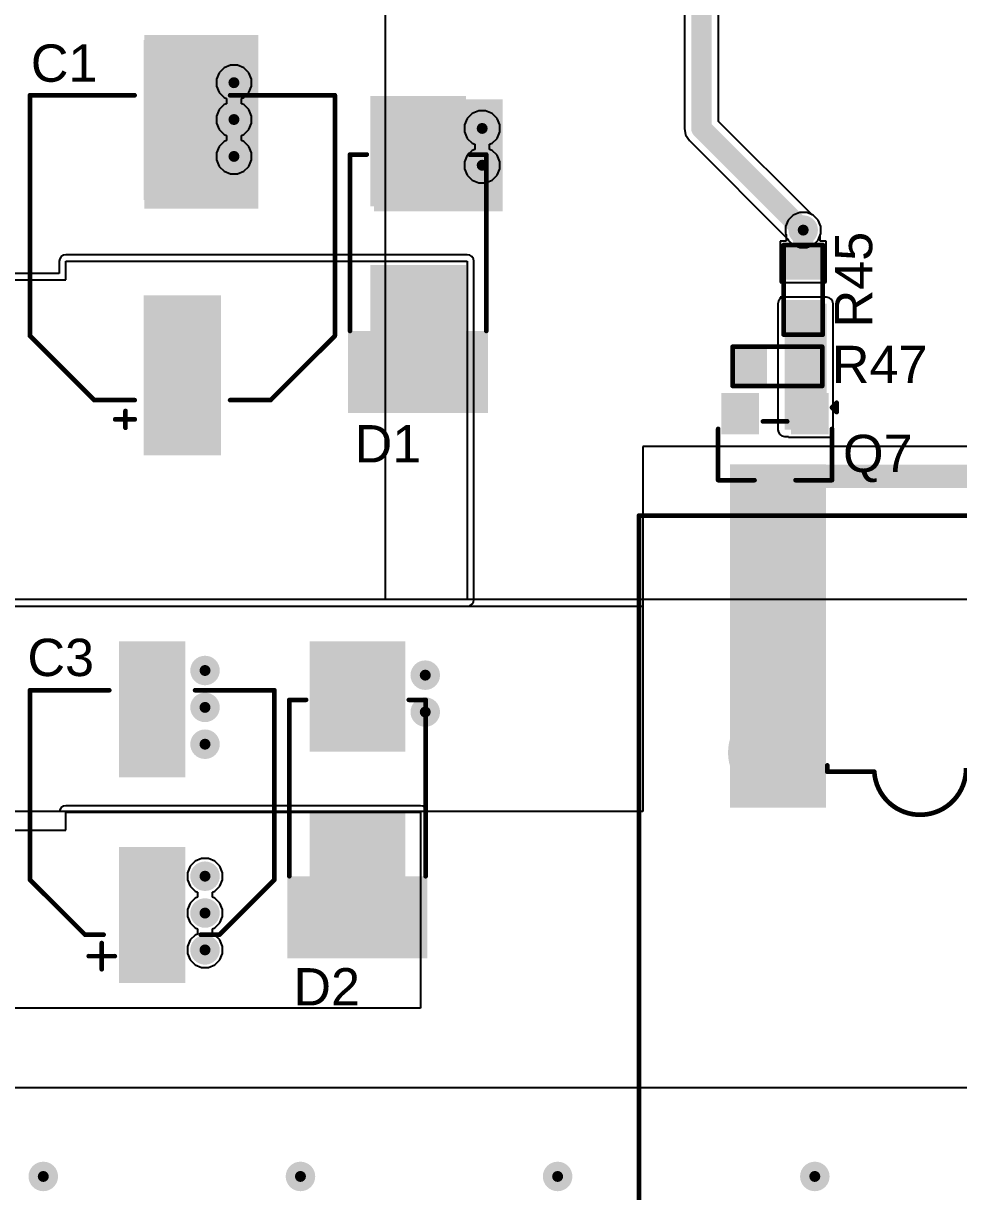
# Model space of a CAD drawing. Header units: millimetres. Extents: x -3 to 175, y -4 to 177.
# Drawn here: x 63.33 to 88.79, y 33.11 to 64.91 of the extents above; entities that cross this region are included whole.
import ezdxf

# ---------------------------------------------------------------- set-up
doc = ezdxf.new("R2010")
doc.units = ezdxf.units.MM
for name, color, linetype in [('BottomLayer', 5, 'Continuous'), ('BottomSolder', 6, 'Continuous'), ('MultiLayer', 9, 'Continuous'), ('PadHoleLayer', 156, 'Continuous'), ('TopLayer', 1, 'Continuous'), ('TopOverlay', 2, 'Continuous'), ('TopPaste', 8, 'Continuous'), ('TopSolder', 216, 'Continuous'), ('ViaHoleLayer', 16, 'Continuous')]:
    doc.layers.add(name, color=color, linetype=linetype)
doc.styles.add('Arial', font='', dxfattribs={"height": 0.2})
doc.styles.get('Arial').set_extended_font_data('Arial')

# ---------------------------------------------------------------- blocks, each defined once
blk = doc.blocks.new('SLA_05VDC_SL_A_2')
at = {"layer": 'BottomLayer'}
h = blk.add_hatch(color=5, dxfattribs=at)
edge = h.paths.add_edge_path()
edge.add_arc((5.1, -7.6), 1.25, 0, 360)
at = {"layer": 'BottomSolder'}
h = blk.add_hatch(color=6, dxfattribs=at)
edge = h.paths.add_edge_path()
edge.add_arc((5.1, -7.6), 1.301, 0, 360)
at = {"layer": 'MultiLayer'}
h = blk.add_hatch(color=9, dxfattribs=at)
edge = h.paths.add_edge_path()
edge.add_arc((5.1, -7.6), 1.25, 0, 360)
at = {"layer": 'PadHoleLayer'}
h = blk.add_hatch(color=156, dxfattribs=at)
edge = h.paths.add_edge_path()
edge.add_arc((5.1, -7.6), 0.6, 0, 360)
at = {"layer": 'TopLayer'}
h = blk.add_hatch(color=1, dxfattribs=at)
edge = h.paths.add_edge_path()
edge.add_arc((5.1, -7.6), 1.25, 0, 360)
at = {"layer": 'TopSolder'}
h = blk.add_hatch(color=216, dxfattribs=at)
edge = h.paths.add_edge_path()
edge.add_arc((5.1, -7.6), 1.301, 0, 360)
at = {"layer": 'TopOverlay', "const_width": 0.127}
for points in [[(8.827, 5.123), (8.827, -14.051)], [(3.7, -7.081), (2.421, -7.081)], [(3.7, -7.081), (3.7, -7.251)], [(8.827, -14.051), (-11.285, -14.051)]]:
    blk.add_lwpolyline(points, dxfattribs=at)
blk.add_lwpolyline([(-0.078, -7.18, -0.978734), (2.421, -7.081)], format="xyb", dxfattribs=at)
at = {"layer": 'TopOverlay', "const_width": 0.0635}
for points in [[(2.389, -7.081, 1), (2.453, -7.081, 1)], [(2.389, -7.081, 1), (2.453, -7.081, 1)], [(3.668, -7.081, 1), (3.732, -7.081, 1)], [(3.668, -7.081, 1), (3.732, -7.081, 1)], [(3.668, -7.251, 1), (3.732, -7.251, 1)], [(8.795, -14.051, 1), (8.859, -14.051, 1)], [(8.795, -14.051, 1), (8.859, -14.051, 1)]]:
    blk.add_lwpolyline(points, format="xyb", close=True, dxfattribs=at)
blk = doc.blocks.new('R___0603_8')
at = {"layer": 'TopLayer'}
for points in [[(-0.381, 0.4445), (-0.381, -0.4445), (-1.143, -0.4445), (-1.143, 0.4445)], [(1.143, 0.4445), (1.143, -0.4445), (0.381, -0.4445), (0.381, 0.4445)]]:
    blk.add_hatch(color=1, dxfattribs=at).paths.add_polyline_path(points)
at = {"layer": 'TopPaste'}
for points in [[(-0.381, 0.4445), (-0.381, -0.4445), (-1.143, -0.4445), (-1.143, 0.4445)], [(1.143, 0.4445), (1.143, -0.4445), (0.381, -0.4445), (0.381, 0.4445)]]:
    blk.add_hatch(color=8, dxfattribs=at).paths.add_polyline_path(points)
at = {"layer": 'TopSolder'}
for points in [[(-0.2794, 0.5461), (-0.2794, -0.5461), (-1.2446, -0.5461), (-1.2446, 0.5461)], [(1.2446, 0.5461), (1.2446, -0.5461), (0.2794, -0.5461), (0.2794, 0.5461)]]:
    blk.add_hatch(color=216, dxfattribs=at).paths.add_polyline_path(points)
at = {"layer": 'TopOverlay', "const_width": 0.127}
for points in [[(-1.2192, -0.5334), (-1.2192, 0.5334)], [(1.2192, 0.5334), (-1.2192, 0.5334)], [(1.2192, -0.5334), (1.2192, 0.5334)], [(1.2192, -0.5334), (-1.2192, -0.5334)]]:
    blk.add_lwpolyline(points, dxfattribs=at)
at = {"layer": 'TopOverlay', "const_width": 0.0635}
for points in [[(-1.25095, 0.5334, 1), (-1.18745, 0.5334, 1)], [(-1.25095, 0.5334, 1), (-1.18745, 0.5334, 1)], [(1.18745, 0.5334, 1), (1.25095, 0.5334, 1)], [(1.18745, 0.5334, 1), (1.25095, 0.5334, 1)], [(-1.25095, -0.5334, 1), (-1.18745, -0.5334, 1)], [(-1.25095, -0.5334, 1), (-1.18745, -0.5334, 1)], [(1.18745, -0.5334, 1), (1.25095, -0.5334, 1)], [(1.18745, -0.5334, 1), (1.25095, -0.5334, 1)]]:
    blk.add_lwpolyline(points, format="xyb", close=True, dxfattribs=at)
blk = doc.blocks.new('R___0603_18')
at = {"layer": 'TopLayer'}
for points in [[(-0.381, 0.4445), (-0.381, -0.4445), (-1.143, -0.4445), (-1.143, 0.4445)], [(1.143, 0.4445), (1.143, -0.4445), (0.381, -0.4445), (0.381, 0.4445)]]:
    blk.add_hatch(color=1, dxfattribs=at).paths.add_polyline_path(points)
at = {"layer": 'TopPaste'}
for points in [[(-0.381, 0.4445), (-0.381, -0.4445), (-1.143, -0.4445), (-1.143, 0.4445)], [(1.143, 0.4445), (1.143, -0.4445), (0.381, -0.4445), (0.381, 0.4445)]]:
    blk.add_hatch(color=8, dxfattribs=at).paths.add_polyline_path(points)
at = {"layer": 'TopSolder'}
for points in [[(-0.2794, 0.5461), (-0.2794, -0.5461), (-1.2446, -0.5461), (-1.2446, 0.5461)], [(1.2446, 0.5461), (1.2446, -0.5461), (0.2794, -0.5461), (0.2794, 0.5461)]]:
    blk.add_hatch(color=216, dxfattribs=at).paths.add_polyline_path(points)
at = {"layer": 'TopOverlay', "const_width": 0.127}
for points in [[(-1.2192, 0.5334), (1.2192, 0.5334)], [(-1.2192, -0.5334), (-1.2192, 0.5334)], [(1.2192, -0.5334), (1.2192, 0.5334)], [(-1.2192, -0.5334), (1.2192, -0.5334)]]:
    blk.add_lwpolyline(points, dxfattribs=at)
at = {"layer": 'TopOverlay', "const_width": 0.0635}
for points in [[(-1.25095, 0.5334, 1), (-1.18745, 0.5334, 1)], [(-1.25095, 0.5334, 1), (-1.18745, 0.5334, 1)], [(1.18745, 0.5334, 1), (1.25095, 0.5334, 1)], [(1.18745, 0.5334, 1), (1.25095, 0.5334, 1)], [(-1.25095, -0.5334, 1), (-1.18745, -0.5334, 1)], [(-1.25095, -0.5334, 1), (-1.18745, -0.5334, 1)], [(1.18745, -0.5334, 1), (1.25095, -0.5334, 1)], [(1.18745, -0.5334, 1), (1.25095, -0.5334, 1)]]:
    blk.add_lwpolyline(points, format="xyb", close=True, dxfattribs=at)
blk = doc.blocks.new('SMB__47')
at = {"layer": 'TopLayer'}
for points in [[(-3.7, -1.2), (-3.7, 1.2), (-0.9, 1.2), (-0.9, -1.2)], [(0.9, -1.2), (0.9, 1.2), (3.7, 1.2), (3.7, -1.2)]]:
    blk.add_hatch(color=1, dxfattribs=at).paths.add_polyline_path(points)
at = {"layer": 'TopOverlay'}
for points in [[(2.591, 1.243), (4.826, 1.243), (4.826, 1.904), (2.591, 1.904)], [(3.734, -1.652), (4.826, -1.652), (4.826, 1.345), (3.734, 1.345)], [(2.591, -1.906), (4.826, -1.906), (4.826, -1.246), (2.591, -1.246)]]:
    blk.add_hatch(color=2, dxfattribs=at).paths.add_polyline_path(points)
at = {"layer": 'TopPaste'}
for points in [[(-3.7, -1.2), (-3.7, 1.2), (-0.9, 1.2), (-0.9, -1.2)], [(0.9, -1.2), (0.9, 1.2), (3.7, 1.2), (3.7, -1.2)]]:
    blk.add_hatch(color=8, dxfattribs=at).paths.add_polyline_path(points)
at = {"layer": 'TopSolder'}
for points in [[(-3.802, -1.302), (-3.802, 1.302), (-0.798, 1.302), (-0.798, -1.302)], [(0.798, -1.302), (0.798, 1.302), (3.802, 1.302), (3.802, -1.302)]]:
    blk.add_hatch(color=216, dxfattribs=at).paths.add_polyline_path(points)
at = {"layer": 'TopOverlay', "const_width": 0.127}
for points in [[(-2.21, 1.397), (-2.21, 1.854)], [(2.591, 1.854), (-2.21, 1.854)], [(-2.21, -1.854), (-2.21, -1.397)], [(2.591, -1.854), (-2.21, -1.854)]]:
    blk.add_lwpolyline(points, dxfattribs=at)
at = {"layer": 'TopOverlay', "const_width": 0.0635}
for points in [[(-2.242, 1.854, 1), (-2.178, 1.854, 1)], [(-2.242, 1.854, 1), (-2.178, 1.854, 1)], [(2.559, 1.854, 1), (2.623, 1.854, 1)], [(-2.242, 1.397, 1), (-2.178, 1.397, 1)], [(-2.242, -1.397, 1), (-2.178, -1.397, 1)], [(-2.242, -1.854, 1), (-2.178, -1.854, 1)], [(-2.242, -1.854, 1), (-2.178, -1.854, 1)], [(2.559, -1.854, 1), (2.623, -1.854, 1)]]:
    blk.add_lwpolyline(points, format="xyb", close=True, dxfattribs=at)
blk = doc.blocks.new('SMB__48')
at = {"layer": 'TopLayer'}
for points in [[(-3.7, -1.2), (-3.7, 1.2), (-0.9, 1.2), (-0.9, -1.2)], [(0.9, -1.2), (0.9, 1.2), (3.7, 1.2), (3.7, -1.2)]]:
    blk.add_hatch(color=1, dxfattribs=at).paths.add_polyline_path(points)
at = {"layer": 'TopOverlay'}
for points in [[(2.591, 1.243), (4.826, 1.243), (4.826, 1.904), (2.591, 1.904)], [(3.734, -1.652), (4.826, -1.652), (4.826, 1.345), (3.734, 1.345)], [(2.591, -1.906), (4.826, -1.906), (4.826, -1.246), (2.591, -1.246)]]:
    blk.add_hatch(color=2, dxfattribs=at).paths.add_polyline_path(points)
at = {"layer": 'TopPaste'}
for points in [[(-3.7, -1.2), (-3.7, 1.2), (-0.9, 1.2), (-0.9, -1.2)], [(0.9, -1.2), (0.9, 1.2), (3.7, 1.2), (3.7, -1.2)]]:
    blk.add_hatch(color=8, dxfattribs=at).paths.add_polyline_path(points)
at = {"layer": 'TopSolder'}
for points in [[(-3.802, -1.302), (-3.802, 1.302), (-0.798, 1.302), (-0.798, -1.302)], [(0.798, -1.302), (0.798, 1.302), (3.802, 1.302), (3.802, -1.302)]]:
    blk.add_hatch(color=216, dxfattribs=at).paths.add_polyline_path(points)
at = {"layer": 'TopOverlay', "const_width": 0.127}
for points in [[(2.591, 1.854), (-2.21, 1.854)], [(-2.21, 1.397), (-2.21, 1.854)], [(-2.21, -1.854), (-2.21, -1.397)], [(2.591, -1.854), (-2.21, -1.854)]]:
    blk.add_lwpolyline(points, dxfattribs=at)
at = {"layer": 'TopOverlay', "const_width": 0.0635}
for points in [[(-2.242, 1.854, 1), (-2.178, 1.854, 1)], [(-2.242, 1.854, 1), (-2.178, 1.854, 1)], [(2.559, 1.854, 1), (2.623, 1.854, 1)], [(-2.242, 1.397, 1), (-2.178, 1.397, 1)], [(-2.242, -1.397, 1), (-2.178, -1.397, 1)], [(-2.242, -1.854, 1), (-2.178, -1.854, 1)], [(-2.242, -1.854, 1), (-2.178, -1.854, 1)], [(2.559, -1.854, 1), (2.623, -1.854, 1)]]:
    blk.add_lwpolyline(points, format="xyb", close=True, dxfattribs=at)
blk = doc.blocks.new('SOT_23_88')
at = {"layer": 'TopLayer'}
for points in [[(-0.41, 1.46), (0.41, 1.46), (0.41, 0.54), (-0.41, 0.54)], [(-1.36, -0.54), (-0.54, -0.54), (-0.54, -1.46), (-1.36, -1.46)], [(0.54, -0.54), (1.36, -0.54), (1.36, -1.46), (0.54, -1.46)]]:
    blk.add_hatch(color=1, dxfattribs=at).paths.add_polyline_path(points)
at = {"layer": 'TopPaste'}
for points in [[(-0.41, 1.46), (0.41, 1.46), (0.41, 0.54), (-0.41, 0.54)], [(-1.36, -0.54), (-0.54, -0.54), (-0.54, -1.46), (-1.36, -1.46)], [(0.54, -0.54), (1.36, -0.54), (1.36, -1.46), (0.54, -1.46)]]:
    blk.add_hatch(color=8, dxfattribs=at).paths.add_polyline_path(points)
at = {"layer": 'TopSolder'}
for points in [[(-0.512, 1.562), (0.512, 1.562), (0.512, 0.438), (-0.512, 0.438)], [(-1.462, -0.438), (-0.438, -0.438), (-0.438, -1.562), (-1.462, -1.562)], [(0.438, -0.438), (1.462, -0.438), (1.462, -1.562), (0.438, -1.562)]]:
    blk.add_hatch(color=216, dxfattribs=at).paths.add_polyline_path(points)
at = {"layer": 'TopOverlay', "const_width": 0.127}
for points in [[(-0.559, 0.813), (-1.549, 0.813)], [(-1.549, 0.813), (-1.549, -0.584)], [(1.549, 0.813), (0.559, 0.813)], [(1.549, 0.813), (1.549, -0.584)], [(0.33, -0.787), (-0.33, -0.787)], [(-1.676, -1.041), (-1.676, -1.295)], [(-1.549, -1.168), (-1.676, -1.041)], [(-1.549, -1.168), (-1.676, -1.295)]]:
    blk.add_lwpolyline(points, dxfattribs=at)
at = {"layer": 'TopOverlay', "const_width": 0.0635}
for points in [[(-1.581, 0.813, 1), (-1.518, 0.813, 1)], [(-1.581, 0.813, 1), (-1.518, 0.813, 1)], [(-0.591, 0.813, 1), (-0.527, 0.813, 1)], [(0.527, 0.813, 1), (0.591, 0.813, 1)], [(1.518, 0.813, 1), (1.581, 0.813, 1)], [(1.518, 0.813, 1), (1.581, 0.813, 1)], [(-1.581, -0.584, 1), (-1.518, -0.584, 1)], [(1.518, -0.584, 1), (1.581, -0.584, 1)], [(-0.362, -0.787, 1), (-0.298, -0.787, 1)], [(0.298, -0.787, 1), (0.362, -0.787, 1)], [(-1.708, -1.041, 1), (-1.645, -1.041, 1)], [(-1.708, -1.041, 1), (-1.645, -1.041, 1)], [(-1.708, -1.295, 1), (-1.645, -1.295, 1)], [(-1.708, -1.295, 1), (-1.645, -1.295, 1)], [(-1.581, -1.168, 1), (-1.518, -1.168, 1)], [(-1.581, -1.168, 1), (-1.518, -1.168, 1)]]:
    blk.add_lwpolyline(points, format="xyb", close=True, dxfattribs=at)
blk = doc.blocks.new('RVT1H470M0607_170')
at = {"layer": 'TopLayer'}
for points in [[(-4.55, 0.8), (-1.05, 0.8), (-1.05, -0.8), (-4.55, -0.8)], [(1.05, 0.8), (4.55, 0.8), (4.55, -0.8), (1.05, -0.8)]]:
    blk.add_hatch(color=1, dxfattribs=at).paths.add_polyline_path(points)
at = {"layer": 'TopPaste'}
for points in [[(-4.55, 0.8), (-1.05, 0.8), (-1.05, -0.8), (-4.55, -0.8)], [(1.05, 0.8), (4.55, 0.8), (4.55, -0.8), (1.05, -0.8)]]:
    blk.add_hatch(color=8, dxfattribs=at).paths.add_polyline_path(points)
at = {"layer": 'TopSolder'}
for points in [[(-4.652, 0.902), (-0.948, 0.902), (-0.948, -0.902), (-4.652, -0.902)], [(0.948, 0.902), (4.652, 0.902), (4.652, -0.902), (0.948, -0.902)]]:
    blk.add_hatch(color=216, dxfattribs=at).paths.add_polyline_path(points)
at = {"layer": 'TopOverlay', "const_width": 0.127}
for points in [[(-1.835, 3.327), (-3.333, 1.829)], [(-1.835, 3.327), (3.321, 3.327)], [(3.321, 3.327), (3.321, 1.168)], [(-3.918, 1.727), (-3.918, 1.016)], [(-3.333, 1.829), (-3.333, 1.321)], [(-4.273, 1.372), (-3.562, 1.372)], [(-3.333, -1.321), (-3.333, -1.829)], [(3.321, -1.168), (3.321, -3.327)], [(-3.333, -1.829), (-1.835, -3.327)], [(-1.835, -3.327), (3.321, -3.327)]]:
    blk.add_lwpolyline(points, dxfattribs=at)
at = {"layer": 'TopOverlay', "const_width": 0.0635}
for points in [[(-1.867, 3.327, 1), (-1.803, 3.327, 1)], [(-1.867, 3.327, 1), (-1.803, 3.327, 1)], [(3.29, 3.327, 1), (3.353, 3.327, 1)], [(3.29, 3.327, 1), (3.353, 3.327, 1)], [(-3.949, 1.727, 1), (-3.886, 1.727, 1)], [(-3.365, 1.829, 1), (-3.302, 1.829, 1)], [(-3.365, 1.829, 1), (-3.302, 1.829, 1)], [(-4.305, 1.372, 1), (-4.241, 1.372, 1)], [(-3.594, 1.372, 1), (-3.53, 1.372, 1)], [(-3.365, 1.321, 1), (-3.302, 1.321, 1)], [(-3.949, 1.016, 1), (-3.886, 1.016, 1)], [(3.29, 1.168, 1), (3.353, 1.168, 1)], [(-3.365, -1.321, 1), (-3.302, -1.321, 1)], [(3.29, -1.168, 1), (3.353, -1.168, 1)], [(-3.365, -1.829, 1), (-3.302, -1.829, 1)], [(-3.365, -1.829, 1), (-3.302, -1.829, 1)], [(-1.867, -3.327, 1), (-1.803, -3.327, 1)], [(-1.867, -3.327, 1), (-1.803, -3.327, 1)], [(3.29, -3.327, 1), (3.353, -3.327, 1)], [(3.29, -3.327, 1), (3.353, -3.327, 1)]]:
    blk.add_lwpolyline(points, format="xyb", close=True, dxfattribs=at)
blk = doc.blocks.new('25SVPF100M__172')
at = {"layer": 'TopLayer'}
for points in [[(-5.55, 0.95), (-1.4, 0.95), (-1.4, -0.95), (-5.55, -0.95)], [(1.4, 0.95), (5.55, 0.95), (5.55, -0.95), (1.4, -0.95)]]:
    blk.add_hatch(color=1, dxfattribs=at).paths.add_polyline_path(points)
at = {"layer": 'TopPaste'}
for points in [[(-5.55, 0.95), (-1.4, 0.95), (-1.4, -0.95), (-5.55, -0.95)], [(1.4, 0.95), (5.55, 0.95), (5.55, -0.95), (1.4, -0.95)]]:
    blk.add_hatch(color=8, dxfattribs=at).paths.add_polyline_path(points)
at = {"layer": 'TopSolder'}
for points in [[(-5.652, 1.052), (-1.298, 1.052), (-1.298, -1.052), (-5.652, -1.052)], [(1.298, 1.052), (5.652, 1.052), (5.652, -1.052), (1.298, -1.052)]]:
    blk.add_hatch(color=216, dxfattribs=at).paths.add_polyline_path(points)
at = {"layer": 'TopOverlay', "const_width": 0.127}
for points in [[(-2.4, 4.15), (-4.15, 2.4)], [(-2.4, 4.15), (4.15, 4.15)], [(4.15, 4.15), (4.15, 1.3)], [(-4.15, 2.4), (-4.15, 1.3)], [(-4.902, 1.549), (-4.445, 1.549)], [(-4.674, 1.829), (-4.674, 1.295)], [(-4.15, -1.3), (-4.15, -2.4)], [(4.15, -1.3), (4.15, -4.15)], [(-4.15, -2.4), (-2.4, -4.15)], [(-2.4, -4.15), (4.15, -4.15)]]:
    blk.add_lwpolyline(points, dxfattribs=at)
at = {"layer": 'TopOverlay', "const_width": 0.0635}
for points in [[(-2.432, 4.15, 1), (-2.368, 4.15, 1)], [(-2.432, 4.15, 1), (-2.368, 4.15, 1)], [(4.118, 4.15, 1), (4.182, 4.15, 1)], [(4.118, 4.15, 1), (4.182, 4.15, 1)], [(-4.182, 2.4, 1), (-4.118, 2.4, 1)], [(-4.182, 2.4, 1), (-4.118, 2.4, 1)], [(-4.934, 1.549, 1), (-4.87, 1.549, 1)], [(-4.705, 1.829, 1), (-4.642, 1.829, 1)], [(-4.477, 1.549, 1), (-4.413, 1.549, 1)], [(-4.705, 1.295, 1), (-4.642, 1.295, 1)], [(-4.182, 1.3, 1), (-4.118, 1.3, 1)], [(4.118, 1.3, 1), (4.182, 1.3, 1)], [(-4.182, -1.3, 1), (-4.118, -1.3, 1)], [(4.118, -1.3, 1), (4.182, -1.3, 1)], [(-4.182, -2.4, 1), (-4.118, -2.4, 1)], [(-4.182, -2.4, 1), (-4.118, -2.4, 1)], [(-2.432, -4.15, 1), (-2.368, -4.15, 1)], [(-2.432, -4.15, 1), (-2.368, -4.15, 1)], [(4.118, -4.15, 1), (4.182, -4.15, 1)], [(4.118, -4.15, 1), (4.182, -4.15, 1)]]:
    blk.add_lwpolyline(points, format="xyb", close=True, dxfattribs=at)

msp = doc.modelspace()

# ---------------------------------------------------------------- hatches: boundary and pattern name
at = {"layer": 'BottomLayer'}
h = msp.add_hatch(color=5, dxfattribs=at)
edge = h.paths.add_edge_path()
edge.add_arc((69.063, 63.297), 0.3, 0, 360)
h = msp.add_hatch(color=5, dxfattribs=at)
edge = h.paths.add_edge_path()
edge.add_arc((69.063, 62.294), 0.3, 0, 360)
h = msp.add_hatch(color=5, dxfattribs=at)
edge = h.paths.add_edge_path()
edge.add_arc((75.819, 62.052), 0.3, 0, 360)
h = msp.add_hatch(color=5, dxfattribs=at)
edge = h.paths.add_edge_path()
edge.add_arc((69.063, 61.29), 0.3, 0, 360)
h = msp.add_hatch(color=5, dxfattribs=at)
edge = h.paths.add_edge_path()
edge.add_arc((75.819, 61.049), 0.3, 0, 360)
h = msp.add_hatch(color=5, dxfattribs=at)
edge = h.paths.add_edge_path()
edge.add_arc((84.557, 59.284), 0.3, 0, 360)
h = msp.add_hatch(color=5, dxfattribs=at)
edge = h.paths.add_edge_path()
edge.add_arc((68.275, 47.295), 0.3, 0, 360)
h = msp.add_hatch(color=5, dxfattribs=at)
edge = h.paths.add_edge_path()
edge.add_arc((74.27, 47.168), 0.3, 0, 360)
h = msp.add_hatch(color=5, dxfattribs=at)
edge = h.paths.add_edge_path()
edge.add_arc((68.275, 46.291), 0.3, 0, 360)
h = msp.add_hatch(color=5, dxfattribs=at)
edge = h.paths.add_edge_path()
edge.add_arc((74.27, 46.164), 0.3, 0, 360)
h = msp.add_hatch(color=5, dxfattribs=at)
edge = h.paths.add_edge_path()
edge.add_arc((68.275, 45.288), 0.3, 0, 360)
h = msp.add_hatch(color=5, dxfattribs=at)
edge = h.paths.add_edge_path()
edge.add_arc((68.275, 41.695), 0.3, 0, 360)
h = msp.add_hatch(color=5, dxfattribs=at)
edge = h.paths.add_edge_path()
edge.add_arc((68.275, 40.692), 0.3, 0, 360)
h = msp.add_hatch(color=5, dxfattribs=at)
edge = h.paths.add_edge_path()
edge.add_arc((68.275, 39.688), 0.3, 0, 360)
h = msp.add_hatch(color=5, dxfattribs=at)
edge = h.paths.add_edge_path()
edge.add_arc((63.873, 33.521), 0.3, 0, 360)
h = msp.add_hatch(color=5, dxfattribs=at)
edge = h.paths.add_edge_path()
edge.add_arc((70.873, 33.521), 0.3, 0, 360)
h = msp.add_hatch(color=5, dxfattribs=at)
edge = h.paths.add_edge_path()
edge.add_arc((77.873, 33.521), 0.3, 0, 360)
h = msp.add_hatch(color=5, dxfattribs=at)
edge = h.paths.add_edge_path()
edge.add_arc((84.873, 33.521), 0.3, 0, 360)
at = {"layer": 'BottomSolder'}
h = msp.add_hatch(color=6, dxfattribs=at)
edge = h.paths.add_edge_path()
edge.add_arc((69.063, 63.297), 0.402, 0, 360)
h = msp.add_hatch(color=6, dxfattribs=at)
edge = h.paths.add_edge_path()
edge.add_arc((69.063, 62.294), 0.402, 0, 360)
h = msp.add_hatch(color=6, dxfattribs=at)
edge = h.paths.add_edge_path()
edge.add_arc((75.819, 62.052), 0.402, 0, 360)
h = msp.add_hatch(color=6, dxfattribs=at)
edge = h.paths.add_edge_path()
edge.add_arc((69.063, 61.29), 0.402, 0, 360)
h = msp.add_hatch(color=6, dxfattribs=at)
edge = h.paths.add_edge_path()
edge.add_arc((75.819, 61.049), 0.402, 0, 360)
h = msp.add_hatch(color=6, dxfattribs=at)
edge = h.paths.add_edge_path()
edge.add_arc((84.557, 59.284), 0.402, 0, 360)
h = msp.add_hatch(color=6, dxfattribs=at)
edge = h.paths.add_edge_path()
edge.add_arc((68.275, 47.295), 0.402, 0, 360)
h = msp.add_hatch(color=6, dxfattribs=at)
edge = h.paths.add_edge_path()
edge.add_arc((74.27, 47.168), 0.402, 0, 360)
h = msp.add_hatch(color=6, dxfattribs=at)
edge = h.paths.add_edge_path()
edge.add_arc((68.275, 46.291), 0.402, 0, 360)
h = msp.add_hatch(color=6, dxfattribs=at)
edge = h.paths.add_edge_path()
edge.add_arc((74.27, 46.164), 0.402, 0, 360)
h = msp.add_hatch(color=6, dxfattribs=at)
edge = h.paths.add_edge_path()
edge.add_arc((68.275, 45.288), 0.402, 0, 360)
h = msp.add_hatch(color=6, dxfattribs=at)
edge = h.paths.add_edge_path()
edge.add_arc((68.275, 41.695), 0.402, 0, 360)
h = msp.add_hatch(color=6, dxfattribs=at)
edge = h.paths.add_edge_path()
edge.add_arc((68.275, 40.692), 0.402, 0, 360)
h = msp.add_hatch(color=6, dxfattribs=at)
edge = h.paths.add_edge_path()
edge.add_arc((68.275, 39.688), 0.402, 0, 360)
h = msp.add_hatch(color=6, dxfattribs=at)
edge = h.paths.add_edge_path()
edge.add_arc((63.873, 33.521), 0.402, 0, 360)
h = msp.add_hatch(color=6, dxfattribs=at)
edge = h.paths.add_edge_path()
edge.add_arc((70.873, 33.521), 0.402, 0, 360)
h = msp.add_hatch(color=6, dxfattribs=at)
edge = h.paths.add_edge_path()
edge.add_arc((77.873, 33.521), 0.402, 0, 360)
h = msp.add_hatch(color=6, dxfattribs=at)
edge = h.paths.add_edge_path()
edge.add_arc((84.873, 33.521), 0.402, 0, 360)
at = {"layer": 'TopLayer'}
for points in [[(66.624, 59.868), (69.723, 59.868), (69.723, 64.592), (66.624, 64.592)], [(72.873, 59.792), (76.378, 59.792), (76.378, 62.84), (72.873, 62.84)], [(84.049, 53.848), (85.192, 53.848), (85.192, 57.277), (84.049, 57.277)], [(82.565, 43.561), (85.182, 43.561), (85.182, 52.908), (82.565, 52.908)]]:
    msp.add_hatch(color=1, dxfattribs=at).paths.add_polyline_path(points)
h = msp.add_hatch(color=1, dxfattribs=at)
edge = h.paths.add_edge_path()
edge.add_arc((69.063, 63.297), 0.3, 0, 360)
h = msp.add_hatch(color=1, dxfattribs=at)
edge = h.paths.add_edge_path()
edge.add_arc((69.063, 62.294), 0.3, 0, 360)
h = msp.add_hatch(color=1, dxfattribs=at)
edge = h.paths.add_edge_path()
edge.add_arc((75.819, 62.052), 0.3, 0, 360)
h = msp.add_hatch(color=1, dxfattribs=at)
edge = h.paths.add_edge_path()
edge.add_arc((69.063, 61.29), 0.3, 0, 360)
h = msp.add_hatch(color=1, dxfattribs=at)
edge = h.paths.add_edge_path()
edge.add_arc((75.819, 61.049), 0.3, 0, 360)
h = msp.add_hatch(color=1, dxfattribs=at)
edge = h.paths.add_edge_path()
edge.add_arc((84.557, 59.284), 0.3, 0, 360)
h = msp.add_hatch(color=1, dxfattribs=at)
edge = h.paths.add_edge_path()
edge.add_arc((68.275, 47.295), 0.3, 0, 360)
h = msp.add_hatch(color=1, dxfattribs=at)
edge = h.paths.add_edge_path()
edge.add_arc((74.27, 47.168), 0.3, 0, 360)
h = msp.add_hatch(color=1, dxfattribs=at)
edge = h.paths.add_edge_path()
edge.add_arc((68.275, 46.291), 0.3, 0, 360)
h = msp.add_hatch(color=1, dxfattribs=at)
edge = h.paths.add_edge_path()
edge.add_arc((74.27, 46.164), 0.3, 0, 360)
h = msp.add_hatch(color=1, dxfattribs=at)
edge = h.paths.add_edge_path()
edge.add_arc((68.275, 45.288), 0.3, 0, 360)
h = msp.add_hatch(color=1, dxfattribs=at)
edge = h.paths.add_edge_path()
edge.add_arc((68.275, 41.695), 0.3, 0, 360)
h = msp.add_hatch(color=1, dxfattribs=at)
edge = h.paths.add_edge_path()
edge.add_arc((68.275, 40.692), 0.3, 0, 360)
h = msp.add_hatch(color=1, dxfattribs=at)
edge = h.paths.add_edge_path()
edge.add_arc((68.275, 39.688), 0.3, 0, 360)
h = msp.add_hatch(color=1, dxfattribs=at)
edge = h.paths.add_edge_path()
edge.add_arc((63.873, 33.521), 0.3, 0, 360)
h = msp.add_hatch(color=1, dxfattribs=at)
edge = h.paths.add_edge_path()
edge.add_arc((70.873, 33.521), 0.3, 0, 360)
h = msp.add_hatch(color=1, dxfattribs=at)
edge = h.paths.add_edge_path()
edge.add_arc((77.873, 33.521), 0.3, 0, 360)
h = msp.add_hatch(color=1, dxfattribs=at)
edge = h.paths.add_edge_path()
edge.add_arc((84.873, 33.521), 0.3, 0, 360)
at = {"layer": 'TopSolder'}
h = msp.add_hatch(color=216, dxfattribs=at)
edge = h.paths.add_edge_path()
edge.add_arc((69.063, 63.297), 0.402, 0, 360)
h = msp.add_hatch(color=216, dxfattribs=at)
edge = h.paths.add_edge_path()
edge.add_arc((69.063, 62.294), 0.402, 0, 360)
h = msp.add_hatch(color=216, dxfattribs=at)
edge = h.paths.add_edge_path()
edge.add_arc((75.819, 62.052), 0.402, 0, 360)
h = msp.add_hatch(color=216, dxfattribs=at)
edge = h.paths.add_edge_path()
edge.add_arc((69.063, 61.29), 0.402, 0, 360)
h = msp.add_hatch(color=216, dxfattribs=at)
edge = h.paths.add_edge_path()
edge.add_arc((75.819, 61.049), 0.402, 0, 360)
h = msp.add_hatch(color=216, dxfattribs=at)
edge = h.paths.add_edge_path()
edge.add_arc((84.557, 59.284), 0.402, 0, 360)
h = msp.add_hatch(color=216, dxfattribs=at)
edge = h.paths.add_edge_path()
edge.add_arc((68.275, 47.295), 0.402, 0, 360)
h = msp.add_hatch(color=216, dxfattribs=at)
edge = h.paths.add_edge_path()
edge.add_arc((74.27, 47.168), 0.402, 0, 360)
h = msp.add_hatch(color=216, dxfattribs=at)
edge = h.paths.add_edge_path()
edge.add_arc((68.275, 46.291), 0.402, 0, 360)
h = msp.add_hatch(color=216, dxfattribs=at)
edge = h.paths.add_edge_path()
edge.add_arc((74.27, 46.164), 0.402, 0, 360)
h = msp.add_hatch(color=216, dxfattribs=at)
edge = h.paths.add_edge_path()
edge.add_arc((68.275, 45.288), 0.402, 0, 360)
h = msp.add_hatch(color=216, dxfattribs=at)
edge = h.paths.add_edge_path()
edge.add_arc((68.275, 41.695), 0.402, 0, 360)
h = msp.add_hatch(color=216, dxfattribs=at)
edge = h.paths.add_edge_path()
edge.add_arc((68.275, 40.692), 0.402, 0, 360)
h = msp.add_hatch(color=216, dxfattribs=at)
edge = h.paths.add_edge_path()
edge.add_arc((68.275, 39.688), 0.402, 0, 360)
h = msp.add_hatch(color=216, dxfattribs=at)
edge = h.paths.add_edge_path()
edge.add_arc((63.873, 33.521), 0.402, 0, 360)
h = msp.add_hatch(color=216, dxfattribs=at)
edge = h.paths.add_edge_path()
edge.add_arc((70.873, 33.521), 0.402, 0, 360)
h = msp.add_hatch(color=216, dxfattribs=at)
edge = h.paths.add_edge_path()
edge.add_arc((77.873, 33.521), 0.402, 0, 360)
h = msp.add_hatch(color=216, dxfattribs=at)
edge = h.paths.add_edge_path()
edge.add_arc((84.873, 33.521), 0.402, 0, 360)
at = {"layer": 'ViaHoleLayer'}
h = msp.add_hatch(color=16, dxfattribs=at)
edge = h.paths.add_edge_path()
edge.add_arc((69.063, 63.297), 0.15, 0, 360)
h = msp.add_hatch(color=16, dxfattribs=at)
edge = h.paths.add_edge_path()
edge.add_arc((69.063, 62.294), 0.15, 0, 360)
h = msp.add_hatch(color=16, dxfattribs=at)
edge = h.paths.add_edge_path()
edge.add_arc((75.819, 62.052), 0.15, 0, 360)
h = msp.add_hatch(color=16, dxfattribs=at)
edge = h.paths.add_edge_path()
edge.add_arc((69.063, 61.29), 0.15, 0, 360)
h = msp.add_hatch(color=16, dxfattribs=at)
edge = h.paths.add_edge_path()
edge.add_arc((75.819, 61.049), 0.15, 0, 360)
h = msp.add_hatch(color=16, dxfattribs=at)
edge = h.paths.add_edge_path()
edge.add_arc((84.557, 59.284), 0.15, 0, 360)
h = msp.add_hatch(color=16, dxfattribs=at)
edge = h.paths.add_edge_path()
edge.add_arc((68.275, 47.295), 0.15, 0, 360)
h = msp.add_hatch(color=16, dxfattribs=at)
edge = h.paths.add_edge_path()
edge.add_arc((74.27, 47.168), 0.15, 0, 360)
h = msp.add_hatch(color=16, dxfattribs=at)
edge = h.paths.add_edge_path()
edge.add_arc((68.275, 46.291), 0.15, 0, 360)
h = msp.add_hatch(color=16, dxfattribs=at)
edge = h.paths.add_edge_path()
edge.add_arc((74.27, 46.164), 0.15, 0, 360)
h = msp.add_hatch(color=16, dxfattribs=at)
edge = h.paths.add_edge_path()
edge.add_arc((68.275, 45.288), 0.15, 0, 360)
h = msp.add_hatch(color=16, dxfattribs=at)
edge = h.paths.add_edge_path()
edge.add_arc((68.275, 41.695), 0.15, 0, 360)
h = msp.add_hatch(color=16, dxfattribs=at)
edge = h.paths.add_edge_path()
edge.add_arc((68.275, 40.692), 0.15, 0, 360)
h = msp.add_hatch(color=16, dxfattribs=at)
edge = h.paths.add_edge_path()
edge.add_arc((68.275, 39.688), 0.15, 0, 360)
h = msp.add_hatch(color=16, dxfattribs=at)
edge = h.paths.add_edge_path()
edge.add_arc((63.873, 33.521), 0.15, 0, 360)
h = msp.add_hatch(color=16, dxfattribs=at)
edge = h.paths.add_edge_path()
edge.add_arc((70.873, 33.521), 0.15, 0, 360)
h = msp.add_hatch(color=16, dxfattribs=at)
edge = h.paths.add_edge_path()
edge.add_arc((77.873, 33.521), 0.15, 0, 360)
h = msp.add_hatch(color=16, dxfattribs=at)
edge = h.paths.add_edge_path()
edge.add_arc((84.873, 33.521), 0.15, 0, 360)

# ---------------------------------------------------------------- linework, layer by layer
at = {"layer": 'BottomLayer'}
for p, q in [((73.177, 75.492), (73.177, 49.225)), ((81.322, 75.311), (81.322, 62.052)), ((82.254, 62.245), (82.254, 75.311)), ((68.792, 63.702), (68.658, 63.567)), ((68.792, 63.702), (68.658, 63.567)), ((68.968, 63.775), (68.792, 63.702)), ((68.968, 63.775), (68.792, 63.702)), ((69.158, 63.775), (68.968, 63.775)), ((69.158, 63.775), (68.968, 63.775)), ((69.333, 63.702), (69.158, 63.775)), ((69.333, 63.702), (69.158, 63.775)), ((69.468, 63.567), (69.333, 63.702)), ((69.468, 63.567), (69.333, 63.702)), ((68.658, 63.567), (68.585, 63.392)), ((68.658, 63.567), (68.585, 63.392)), ((68.585, 63.392), (68.585, 63.202)), ((68.585, 63.392), (68.585, 63.202)), ((69.54, 63.392), (69.468, 63.567)), ((69.54, 63.392), (69.468, 63.567)), ((69.54, 63.202), (69.54, 63.392)), ((69.54, 63.202), (69.54, 63.392)), ((68.585, 63.202), (68.658, 63.026)), ((68.585, 63.202), (68.658, 63.026)), ((68.658, 63.026), (68.792, 62.892)), ((68.658, 63.026), (68.792, 62.892)), ((69.333, 62.892), (69.468, 63.026)), ((69.333, 62.892), (69.468, 63.026)), ((69.468, 63.026), (69.54, 63.202)), ((69.468, 63.026), (69.54, 63.202)), ((68.792, 62.699), (68.658, 62.564)), ((68.792, 62.699), (68.658, 62.564)), ((68.792, 62.892), (68.859, 62.864)), ((68.792, 62.892), (68.859, 62.864)), ((68.859, 62.726), (68.792, 62.699)), ((68.859, 62.726), (68.792, 62.699)), ((68.859, 62.864), (68.859, 62.726)), ((68.859, 62.864), (68.859, 62.726)), ((69.266, 62.864), (69.333, 62.892)), ((69.266, 62.864), (69.333, 62.892)), ((69.266, 62.726), (69.266, 62.864)), ((69.266, 62.726), (69.266, 62.864)), ((69.333, 62.699), (69.266, 62.726)), ((69.333, 62.699), (69.266, 62.726)), ((69.468, 62.564), (69.333, 62.699)), ((69.468, 62.564), (69.333, 62.699)), ((68.658, 62.564), (68.585, 62.389)), ((68.658, 62.564), (68.585, 62.389)), ((68.585, 62.389), (68.585, 62.198)), ((68.585, 62.389), (68.585, 62.198)), ((69.54, 62.389), (69.468, 62.564)), ((69.54, 62.389), (69.468, 62.564)), ((69.54, 62.198), (69.54, 62.389)), ((69.54, 62.198), (69.54, 62.389)), ((75.548, 62.457), (75.414, 62.323)), ((75.724, 62.53), (75.548, 62.457)), ((75.914, 62.53), (75.724, 62.53)), ((76.09, 62.457), (75.914, 62.53)), ((76.224, 62.323), (76.09, 62.457)), ((68.585, 62.198), (68.658, 62.023)), ((68.585, 62.198), (68.658, 62.023)), ((68.658, 62.023), (68.792, 61.888)), ((68.658, 62.023), (68.792, 61.888)), ((69.333, 61.888), (69.468, 62.023)), ((69.333, 61.888), (69.468, 62.023)), ((69.468, 62.023), (69.54, 62.198)), ((69.468, 62.023), (69.54, 62.198)), ((75.414, 62.323), (75.341, 62.147)), ((75.341, 62.147), (75.341, 61.957)), ((76.297, 62.147), (76.224, 62.323)), ((76.297, 61.957), (76.297, 62.147)), ((81.322, 62.052), (81.357, 61.874)), ((84.799, 59.7), (82.254, 62.245)), ((68.792, 61.888), (68.859, 61.861)), ((68.792, 61.888), (68.859, 61.861)), ((68.859, 61.723), (68.792, 61.695)), ((68.859, 61.723), (68.792, 61.695)), ((68.859, 61.861), (68.859, 61.723)), ((68.859, 61.861), (68.859, 61.723)), ((69.266, 61.861), (69.333, 61.888)), ((69.266, 61.861), (69.333, 61.888)), ((69.266, 61.723), (69.266, 61.861)), ((69.266, 61.723), (69.266, 61.861)), ((69.333, 61.695), (69.266, 61.723)), ((69.333, 61.695), (69.266, 61.723)), ((75.341, 61.957), (75.414, 61.782)), ((75.414, 61.782), (75.548, 61.647)), ((76.09, 61.647), (76.224, 61.782)), ((76.224, 61.782), (76.297, 61.957)), ((81.357, 61.874), (81.458, 61.723)), ((81.458, 61.723), (84.14, 59.041)), ((68.658, 61.561), (68.585, 61.385)), ((68.658, 61.561), (68.585, 61.385)), ((68.585, 61.385), (68.585, 61.195)), ((68.585, 61.385), (68.585, 61.195)), ((68.792, 61.695), (68.658, 61.561)), ((68.792, 61.695), (68.658, 61.561)), ((69.468, 61.561), (69.333, 61.695)), ((69.468, 61.561), (69.333, 61.695)), ((69.54, 61.385), (69.468, 61.561)), ((69.54, 61.385), (69.468, 61.561)), ((69.54, 61.195), (69.54, 61.385)), ((69.54, 61.195), (69.54, 61.385)), ((75.548, 61.454), (75.414, 61.32)), ((75.548, 61.647), (75.616, 61.619)), ((75.616, 61.482), (75.548, 61.454)), ((75.616, 61.619), (75.616, 61.482)), ((76.022, 61.619), (76.09, 61.647)), ((76.022, 61.482), (76.022, 61.619)), ((76.09, 61.454), (76.022, 61.482)), ((76.224, 61.32), (76.09, 61.454)), ((68.585, 61.195), (68.658, 61.02)), ((68.585, 61.195), (68.658, 61.02)), ((69.468, 61.02), (69.54, 61.195)), ((69.468, 61.02), (69.54, 61.195)), ((75.414, 61.32), (75.341, 61.144)), ((75.341, 61.144), (75.341, 60.954)), ((76.297, 61.144), (76.224, 61.32)), ((76.297, 60.954), (76.297, 61.144)), ((68.658, 61.02), (68.792, 60.885)), ((68.658, 61.02), (68.792, 60.885)), ((68.792, 60.885), (68.968, 60.812)), ((68.792, 60.885), (68.968, 60.812)), ((68.968, 60.812), (69.158, 60.812)), ((68.968, 60.812), (69.158, 60.812)), ((69.158, 60.812), (69.333, 60.885)), ((69.158, 60.812), (69.333, 60.885)), ((69.333, 60.885), (69.468, 61.02)), ((69.333, 60.885), (69.468, 61.02)), ((75.341, 60.954), (75.414, 60.778)), ((75.414, 60.778), (75.548, 60.644)), ((76.09, 60.644), (76.224, 60.778)), ((76.224, 60.778), (76.297, 60.954)), ((75.548, 60.644), (75.724, 60.571)), ((75.724, 60.571), (75.914, 60.571)), ((75.914, 60.571), (76.09, 60.644)), ((84.827, 59.689), (84.799, 59.7)), ((84.962, 59.554), (84.827, 59.689)), ((85.034, 59.379), (84.962, 59.554)), ((84.962, 59.013), (85.034, 59.189)), ((85.034, 59.189), (85.034, 59.379)), ((84.14, 59.041), (84.152, 59.013)), ((84.152, 59.013), (84.286, 58.879)), ((84.286, 58.879), (84.462, 58.806)), ((84.652, 58.806), (84.827, 58.879)), ((84.827, 58.879), (84.962, 59.013)), ((84.462, 58.806), (84.652, 58.806)), ((73.177, 49.225), (54.839, 49.225)), ((90.678, 49.225), (54.839, 49.225)), ((54.839, 49.044), (80.188, 49.044)), ((80.188, 49.044), (80.188, 43.459)), ((80.188, 43.459), (54.813, 43.459)), ((17.78, 35.941), (135.001, 35.941))]:
    msp.add_line(p, q, dxfattribs=at)
at = {"layer": 'BottomLayer', "const_width": 0.559}
for points in [[(81.788, 62.052), (81.788, 141.046)], [(81.788, 62.052), (84.557, 59.284)]]:
    msp.add_lwpolyline(points, dxfattribs=at)
at = {"layer": 'BottomLayer', "const_width": 0.279}
for points in [[(81.648, 62.052, 1), (81.928, 62.052, 1)], [(81.648, 62.052, 1), (81.928, 62.052, 1)], [(84.417, 59.284, 1), (84.696, 59.284, 1)]]:
    msp.add_lwpolyline(points, format="xyb", close=True, dxfattribs=at)
at = {"layer": 'TopLayer'}
for p, q in [((84.152, 59.554), (84.079, 59.379)), ((84.286, 59.689), (84.152, 59.554)), ((84.462, 59.761), (84.286, 59.689)), ((84.652, 59.761), (84.462, 59.761)), ((84.827, 59.689), (84.652, 59.761)), ((84.962, 59.554), (84.827, 59.689)), ((85.034, 59.379), (84.962, 59.554)), ((84.079, 59.379), (84.079, 59.189)), ((84.079, 59.189), (84.09, 59.16)), ((84.09, 59.16), (84.09, 58.979)), ((85.023, 59.16), (85.034, 59.189)), ((85.023, 58.979), (85.023, 59.16)), ((85.034, 59.189), (85.034, 59.379)), ((84.09, 58.979), (83.934, 58.979)), ((83.934, 58.979), (83.934, 57.861)), ((85.179, 58.979), (85.023, 58.979)), ((85.179, 57.861), (85.179, 58.979)), ((64.362, 58.562), (64.323, 58.503)), ((64.421, 58.601), (64.362, 58.562)), ((64.491, 58.615), (64.421, 58.601)), ((75.413, 58.615), (64.491, 58.615)), ((75.482, 58.601), (75.413, 58.615)), ((75.541, 58.562), (75.482, 58.601)), ((75.58, 58.503), (75.541, 58.562)), ((64.323, 58.503), (64.309, 58.434)), ((64.309, 58.434), (64.309, 58.107)), ((64.491, 57.926), (64.491, 58.434)), ((64.491, 58.434), (75.413, 58.434)), ((75.413, 58.434), (75.413, 49.225)), ((75.594, 58.434), (75.58, 58.503)), ((75.594, 49.225), (75.594, 58.434)), ((64.309, 58.107), (54.839, 58.107)), ((54.839, 57.926), (64.491, 57.926)), ((83.934, 57.861), (85.179, 57.861)), ((83.881, 57.346), (83.867, 57.277)), ((83.867, 57.277), (83.867, 53.848)), ((83.92, 57.405), (83.881, 57.346)), ((83.934, 57.414), (83.92, 57.405)), ((84.031, 57.455), (83.934, 57.455)), ((83.934, 57.455), (83.934, 57.414)), ((84.049, 57.458), (84.031, 57.455)), ((85.192, 57.458), (84.049, 57.458)), ((85.261, 57.444), (85.192, 57.458)), ((85.32, 57.405), (85.261, 57.444)), ((85.359, 57.346), (85.32, 57.405)), ((85.373, 57.277), (85.359, 57.346)), ((85.373, 53.848), (85.373, 57.277)), ((83.867, 53.848), (83.881, 53.779)), ((83.881, 53.779), (83.92, 53.72)), ((85.329, 53.734), (85.359, 53.779)), ((85.359, 53.779), (85.373, 53.848)), ((83.92, 53.72), (83.979, 53.681)), ((83.979, 53.681), (84.049, 53.667)), ((84.049, 53.667), (84.153, 53.667)), ((84.153, 53.667), (84.153, 53.651)), ((84.153, 53.651), (85.329, 53.651)), ((85.329, 53.651), (85.329, 53.734)), ((89.256, 53.391), (80.188, 53.391)), ((80.188, 53.391), (80.188, 43.459)), ((75.413, 49.225), (54.839, 49.225)), ((54.839, 49.044), (75.413, 49.044)), ((75.413, 49.044), (75.482, 49.058)), ((75.482, 49.058), (75.541, 49.097)), ((75.541, 49.097), (75.58, 49.156)), ((75.58, 49.156), (75.594, 49.225)), ((64.421, 43.601), (64.362, 43.562)), ((64.491, 43.615), (64.421, 43.601)), ((74.143, 43.615), (64.491, 43.615)), ((74.212, 43.601), (74.143, 43.615)), ((74.271, 43.562), (74.212, 43.601)), ((64.314, 43.459), (54.813, 43.459)), ((64.323, 43.503), (64.314, 43.459)), ((64.362, 43.562), (64.323, 43.503)), ((64.491, 42.951), (64.491, 43.434)), ((64.491, 43.434), (74.143, 43.434)), ((74.143, 43.434), (74.143, 38.1)), ((74.31, 43.503), (74.271, 43.562)), ((74.319, 43.459), (74.31, 43.503)), ((80.188, 43.459), (74.319, 43.459)), ((54.839, 42.951), (64.491, 42.951)), ((68.005, 42.1), (67.87, 41.965)), ((68.18, 42.173), (68.005, 42.1)), ((68.37, 42.173), (68.18, 42.173)), ((68.546, 42.1), (68.37, 42.173)), ((68.68, 41.965), (68.546, 42.1)), ((67.87, 41.965), (67.797, 41.79)), ((67.797, 41.79), (67.797, 41.6)), ((68.753, 41.79), (68.68, 41.965)), ((68.753, 41.6), (68.753, 41.79)), ((67.797, 41.6), (67.87, 41.424)), ((67.87, 41.424), (68.005, 41.29)), ((68.546, 41.29), (68.68, 41.424)), ((68.68, 41.424), (68.753, 41.6)), ((68.005, 41.097), (67.87, 40.962)), ((68.005, 41.29), (68.072, 41.262)), ((68.072, 41.124), (68.005, 41.097)), ((68.072, 41.262), (68.072, 41.124)), ((68.479, 41.262), (68.546, 41.29)), ((68.479, 41.124), (68.479, 41.262)), ((68.546, 41.097), (68.479, 41.124)), ((68.68, 40.962), (68.546, 41.097)), ((67.87, 40.962), (67.797, 40.787)), ((67.797, 40.787), (67.797, 40.596)), ((68.753, 40.787), (68.68, 40.962)), ((68.753, 40.596), (68.753, 40.787)), ((67.797, 40.596), (67.87, 40.421)), ((67.87, 40.421), (68.005, 40.286)), ((68.546, 40.286), (68.68, 40.421)), ((68.68, 40.421), (68.753, 40.596)), ((68.005, 40.093), (67.87, 39.959)), ((68.005, 40.286), (68.072, 40.259)), ((68.072, 40.121), (68.005, 40.093)), ((68.072, 40.259), (68.072, 40.121)), ((68.479, 40.259), (68.546, 40.286)), ((68.479, 40.121), (68.479, 40.259)), ((68.546, 40.093), (68.479, 40.121)), ((68.68, 39.959), (68.546, 40.093)), ((67.87, 39.959), (67.797, 39.783)), ((67.797, 39.783), (67.797, 39.593)), ((68.753, 39.783), (68.68, 39.959)), ((68.753, 39.593), (68.753, 39.783)), ((67.797, 39.593), (67.87, 39.418)), ((68.68, 39.418), (68.753, 39.593)), ((67.87, 39.418), (68.005, 39.283)), ((68.005, 39.283), (68.18, 39.21)), ((68.18, 39.21), (68.37, 39.21)), ((68.37, 39.21), (68.546, 39.283)), ((68.546, 39.283), (68.68, 39.418)), ((74.143, 38.1), (54.839, 38.1)), ((17.78, 35.941), (135.001, 35.941))]:
    msp.add_line(p, q, dxfattribs=at)
for points, const_width in [([(84.557, 58.42), (84.557, 59.284)], 0.559), ([(84.404, 52.578), (90.243, 52.578)], 0.635)]:
    msp.add_lwpolyline(points, dxfattribs=dict(at, const_width=const_width))
for points, const_width in [([(84.417, 59.284, 1), (84.696, 59.284, 1)], 0.279), ([(84.417, 58.42, 1), (84.696, 58.42, 1)], 0.279), ([(84.245, 52.578, 1), (84.563, 52.578, 1)], 0.318)]:
    msp.add_lwpolyline(points, format="xyb", close=True, dxfattribs=dict(at, const_width=const_width))

# ---------------------------------------------------------------- block references
for name, p, rotation in [('25SVPF100M__172', (67.659, 58.805), 90), ('SMB__48', (74.076, 59.131), 270), ('R___0603_8', (84.557, 57.658), 270), ('SOT_23_88', (83.791, 53.289), 180), ('SLA_05VDC_SL_A_2', (88.912, 37.46), 180), ('RVT1H470M0607_170', (66.837, 43.436), 90), ('SMB__47', (72.425, 44.286), 270)]:
    msp.add_blockref(name, p, dxfattribs=dict(rotation=rotation))
msp.add_blockref('R___0603_18', (83.855, 55.575))

# ---------------------------------------------------------------- texts
at = {"layer": 'TopOverlay', "style": 'Arial'}
for s, p in [('C1', (63.534, 63.322)), ('R47', (85.336, 55.118)), ('D1', (72.348, 52.959)), ('Q7', (85.641, 52.696)), ('C3', (63.441, 47.143)), ('D2', (70.68, 38.176))]:
    msp.add_text(s, height=1.016, dxfattribs=at).set_placement(p)
msp.add_text('R45', height=1.016, rotation=90, dxfattribs=at).set_placement((86.436, 56.634))

doc.saveas('drawing.dxf')
